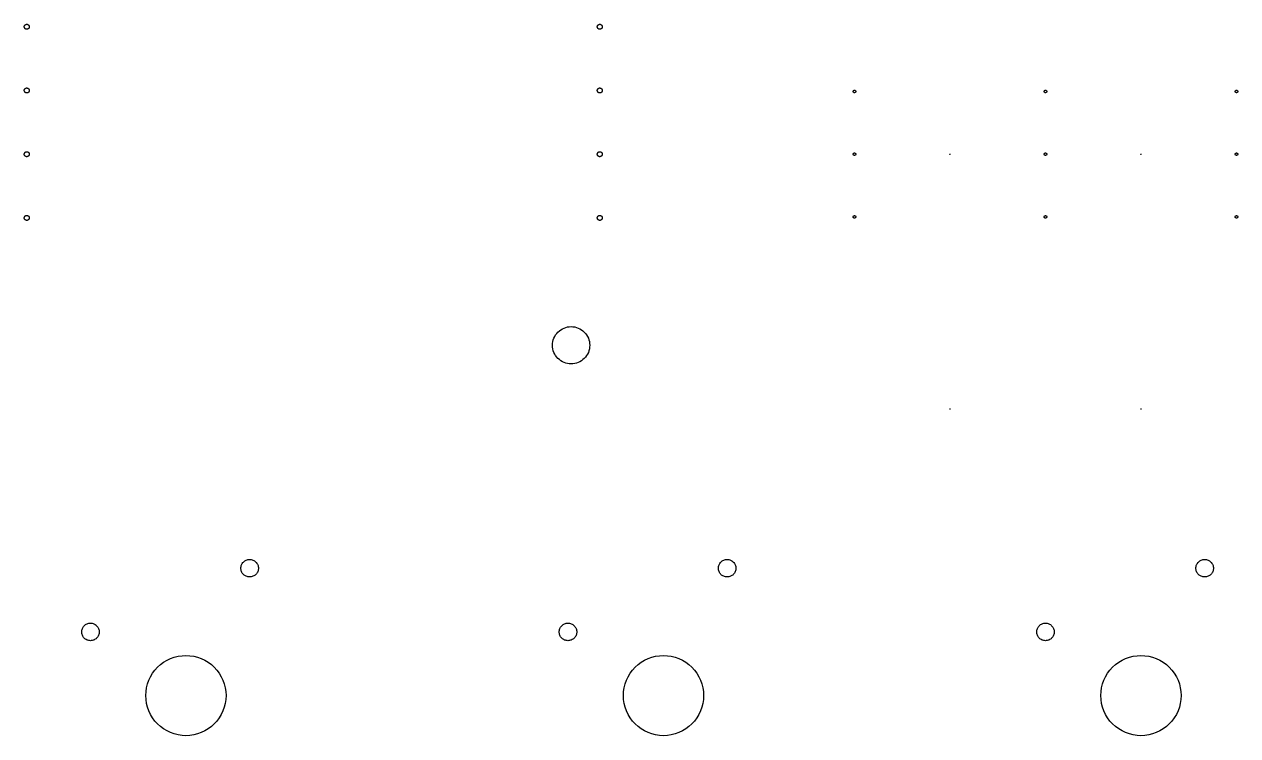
# Model space of a CAD drawing. Header units: metres. Extents: x 25 to 146, y 18 to 137.
# Drawn here: x 25.3 to 73.71, y 78.41 to 106.78 of the extents above; entities that cross this region are included whole.
import ezdxf

# ---------------------------------------------------------------- set-up
doc = ezdxf.new("R2010")
doc.units = ezdxf.units.M

msp = doc.modelspace()

# ---------------------------------------------------------------- linework, layer by layer
for points in [[(25.5, 106.68), (25.5, 106.67), (25.498, 106.66), (25.496, 106.651), (25.492, 106.642), (25.488, 106.633), (25.483, 106.624), (25.477, 106.617), (25.471, 106.609), (25.463, 106.603), (25.456, 106.597), (25.447, 106.592), (25.438, 106.588), (25.429, 106.584), (25.42, 106.582), (25.41, 106.58), (25.4, 106.58), (25.39, 106.58), (25.38, 106.582), (25.371, 106.584), (25.362, 106.588), (25.353, 106.592), (25.344, 106.597), (25.337, 106.603), (25.329, 106.609), (25.323, 106.617), (25.317, 106.624), (25.312, 106.633), (25.308, 106.642), (25.304, 106.651), (25.302, 106.66), (25.3, 106.67), (25.3, 106.68), (25.3, 106.69), (25.302, 106.7), (25.304, 106.709), (25.308, 106.718), (25.312, 106.727), (25.317, 106.736), (25.323, 106.743), (25.329, 106.751), (25.337, 106.757), (25.344, 106.763), (25.353, 106.768), (25.362, 106.772), (25.371, 106.776), (25.38, 106.778), (25.39, 106.78), (25.4, 106.78), (25.41, 106.78), (25.42, 106.778), (25.429, 106.776), (25.438, 106.772), (25.447, 106.768), (25.456, 106.763), (25.463, 106.757), (25.471, 106.751), (25.477, 106.743), (25.483, 106.736), (25.488, 106.727), (25.492, 106.718), (25.496, 106.709), (25.498, 106.7), (25.5, 106.69), (25.5, 106.68)], [(48.36, 106.68), (48.36, 106.67), (48.358, 106.66), (48.356, 106.651), (48.352, 106.642), (48.348, 106.633), (48.343, 106.624), (48.337, 106.617), (48.331, 106.609), (48.323, 106.603), (48.316, 106.597), (48.307, 106.592), (48.298, 106.588), (48.289, 106.584), (48.28, 106.582), (48.27, 106.58), (48.26, 106.58), (48.25, 106.58), (48.24, 106.582), (48.231, 106.584), (48.222, 106.588), (48.213, 106.592), (48.204, 106.597), (48.197, 106.603), (48.189, 106.609), (48.183, 106.617), (48.177, 106.624), (48.172, 106.633), (48.168, 106.642), (48.164, 106.651), (48.162, 106.66), (48.16, 106.67), (48.16, 106.68), (48.16, 106.69), (48.162, 106.7), (48.164, 106.709), (48.168, 106.718), (48.172, 106.727), (48.177, 106.736), (48.183, 106.743), (48.189, 106.751), (48.197, 106.757), (48.204, 106.763), (48.213, 106.768), (48.222, 106.772), (48.231, 106.776), (48.24, 106.778), (48.25, 106.78), (48.26, 106.78), (48.27, 106.78), (48.28, 106.778), (48.289, 106.776), (48.298, 106.772), (48.307, 106.768), (48.316, 106.763), (48.323, 106.757), (48.331, 106.751), (48.337, 106.743), (48.343, 106.736), (48.348, 106.727), (48.352, 106.718), (48.356, 106.709), (48.358, 106.7), (48.36, 106.69), (48.36, 106.68)], [(25.5, 104.14), (25.5, 104.13), (25.498, 104.12), (25.496, 104.111), (25.492, 104.102), (25.488, 104.093), (25.483, 104.084), (25.477, 104.077), (25.471, 104.069), (25.463, 104.063), (25.456, 104.057), (25.447, 104.052), (25.438, 104.048), (25.429, 104.044), (25.42, 104.042), (25.41, 104.04), (25.4, 104.04), (25.39, 104.04), (25.38, 104.042), (25.371, 104.044), (25.362, 104.048), (25.353, 104.052), (25.344, 104.057), (25.337, 104.063), (25.329, 104.069), (25.323, 104.077), (25.317, 104.084), (25.312, 104.093), (25.308, 104.102), (25.304, 104.111), (25.302, 104.12), (25.3, 104.13), (25.3, 104.14), (25.3, 104.15), (25.302, 104.16), (25.304, 104.169), (25.308, 104.178), (25.312, 104.187), (25.317, 104.196), (25.323, 104.203), (25.329, 104.211), (25.337, 104.217), (25.344, 104.223), (25.353, 104.228), (25.362, 104.232), (25.371, 104.236), (25.38, 104.238), (25.39, 104.24), (25.4, 104.24), (25.41, 104.24), (25.42, 104.238), (25.429, 104.236), (25.438, 104.232), (25.447, 104.228), (25.456, 104.223), (25.463, 104.217), (25.471, 104.211), (25.477, 104.203), (25.483, 104.196), (25.488, 104.187), (25.492, 104.178), (25.496, 104.169), (25.498, 104.16), (25.5, 104.15), (25.5, 104.14)], [(48.36, 104.14), (48.36, 104.13), (48.358, 104.12), (48.356, 104.111), (48.352, 104.102), (48.348, 104.093), (48.343, 104.084), (48.337, 104.077), (48.331, 104.069), (48.323, 104.063), (48.316, 104.057), (48.307, 104.052), (48.298, 104.048), (48.289, 104.044), (48.28, 104.042), (48.27, 104.04), (48.26, 104.04), (48.25, 104.04), (48.24, 104.042), (48.231, 104.044), (48.222, 104.048), (48.213, 104.052), (48.204, 104.057), (48.197, 104.063), (48.189, 104.069), (48.183, 104.077), (48.177, 104.084), (48.172, 104.093), (48.168, 104.102), (48.164, 104.111), (48.162, 104.12), (48.16, 104.13), (48.16, 104.14), (48.16, 104.15), (48.162, 104.16), (48.164, 104.169), (48.168, 104.178), (48.172, 104.187), (48.177, 104.196), (48.183, 104.203), (48.189, 104.211), (48.197, 104.217), (48.204, 104.223), (48.213, 104.228), (48.222, 104.232), (48.231, 104.236), (48.24, 104.238), (48.25, 104.24), (48.26, 104.24), (48.27, 104.24), (48.28, 104.238), (48.289, 104.236), (48.298, 104.232), (48.307, 104.228), (48.316, 104.223), (48.323, 104.217), (48.331, 104.211), (48.337, 104.203), (48.343, 104.196), (48.348, 104.187), (48.352, 104.178), (48.356, 104.169), (48.358, 104.16), (48.36, 104.15), (48.36, 104.14)], [(58.47, 104.1), (58.47, 104.095), (58.469, 104.09), (58.468, 104.085), (58.466, 104.081), (58.464, 104.076), (58.462, 104.072), (58.459, 104.068), (58.455, 104.065), (58.452, 104.061), (58.448, 104.058), (58.444, 104.056), (58.439, 104.054), (58.435, 104.052), (58.43, 104.051), (58.425, 104.05), (58.42, 104.05), (58.415, 104.05), (58.41, 104.051), (58.405, 104.052), (58.401, 104.054), (58.396, 104.056), (58.392, 104.058), (58.388, 104.061), (58.385, 104.065), (58.381, 104.068), (58.378, 104.072), (58.376, 104.076), (58.374, 104.081), (58.372, 104.085), (58.371, 104.09), (58.37, 104.095), (58.37, 104.1), (58.37, 104.105), (58.371, 104.11), (58.372, 104.115), (58.374, 104.119), (58.376, 104.124), (58.378, 104.128), (58.381, 104.132), (58.385, 104.135), (58.388, 104.139), (58.392, 104.142), (58.396, 104.144), (58.401, 104.146), (58.405, 104.148), (58.41, 104.149), (58.415, 104.15), (58.42, 104.15), (58.425, 104.15), (58.43, 104.149), (58.435, 104.148), (58.439, 104.146), (58.444, 104.144), (58.448, 104.142), (58.452, 104.139), (58.455, 104.135), (58.459, 104.132), (58.462, 104.128), (58.464, 104.124), (58.466, 104.119), (58.468, 104.115), (58.469, 104.11), (58.47, 104.105), (58.47, 104.1)], [(66.09, 104.1), (66.09, 104.095), (66.089, 104.09), (66.088, 104.085), (66.086, 104.081), (66.084, 104.076), (66.082, 104.072), (66.079, 104.068), (66.075, 104.065), (66.072, 104.061), (66.068, 104.058), (66.064, 104.056), (66.059, 104.054), (66.055, 104.052), (66.05, 104.051), (66.045, 104.05), (66.04, 104.05), (66.035, 104.05), (66.03, 104.051), (66.025, 104.052), (66.021, 104.054), (66.016, 104.056), (66.012, 104.058), (66.008, 104.061), (66.005, 104.065), (66.001, 104.068), (65.998, 104.072), (65.996, 104.076), (65.994, 104.081), (65.992, 104.085), (65.991, 104.09), (65.99, 104.095), (65.99, 104.1), (65.99, 104.105), (65.991, 104.11), (65.992, 104.115), (65.994, 104.119), (65.996, 104.124), (65.998, 104.128), (66.001, 104.132), (66.005, 104.135), (66.008, 104.139), (66.012, 104.142), (66.016, 104.144), (66.021, 104.146), (66.025, 104.148), (66.03, 104.149), (66.035, 104.15), (66.04, 104.15), (66.045, 104.15), (66.05, 104.149), (66.055, 104.148), (66.059, 104.146), (66.064, 104.144), (66.068, 104.142), (66.072, 104.139), (66.075, 104.135), (66.079, 104.132), (66.082, 104.128), (66.084, 104.124), (66.086, 104.119), (66.088, 104.115), (66.089, 104.11), (66.09, 104.105), (66.09, 104.1)], [(73.71, 104.1), (73.71, 104.095), (73.709, 104.09), (73.708, 104.085), (73.706, 104.081), (73.704, 104.076), (73.702, 104.072), (73.699, 104.068), (73.695, 104.065), (73.692, 104.061), (73.688, 104.058), (73.684, 104.056), (73.679, 104.054), (73.675, 104.052), (73.67, 104.051), (73.665, 104.05), (73.66, 104.05), (73.655, 104.05), (73.65, 104.051), (73.645, 104.052), (73.641, 104.054), (73.636, 104.056), (73.632, 104.058), (73.628, 104.061), (73.625, 104.065), (73.621, 104.068), (73.618, 104.072), (73.616, 104.076), (73.614, 104.081), (73.612, 104.085), (73.611, 104.09), (73.61, 104.095), (73.61, 104.1), (73.61, 104.105), (73.611, 104.11), (73.612, 104.115), (73.614, 104.119), (73.616, 104.124), (73.618, 104.128), (73.621, 104.132), (73.625, 104.135), (73.628, 104.139), (73.632, 104.142), (73.636, 104.144), (73.641, 104.146), (73.645, 104.148), (73.65, 104.149), (73.655, 104.15), (73.66, 104.15), (73.665, 104.15), (73.67, 104.149), (73.675, 104.148), (73.679, 104.146), (73.684, 104.144), (73.688, 104.142), (73.692, 104.139), (73.695, 104.135), (73.699, 104.132), (73.702, 104.128), (73.704, 104.124), (73.706, 104.119), (73.708, 104.115), (73.709, 104.11), (73.71, 104.105), (73.71, 104.1)], [(25.5, 101.6), (25.5, 101.59), (25.498, 101.58), (25.496, 101.571), (25.492, 101.562), (25.488, 101.553), (25.483, 101.544), (25.477, 101.537), (25.471, 101.529), (25.463, 101.523), (25.456, 101.517), (25.447, 101.512), (25.438, 101.508), (25.429, 101.504), (25.42, 101.502), (25.41, 101.5), (25.4, 101.5), (25.39, 101.5), (25.38, 101.502), (25.371, 101.504), (25.362, 101.508), (25.353, 101.512), (25.344, 101.517), (25.337, 101.523), (25.329, 101.529), (25.323, 101.537), (25.317, 101.544), (25.312, 101.553), (25.308, 101.562), (25.304, 101.571), (25.302, 101.58), (25.3, 101.59), (25.3, 101.6), (25.3, 101.61), (25.302, 101.62), (25.304, 101.629), (25.308, 101.638), (25.312, 101.647), (25.317, 101.656), (25.323, 101.663), (25.329, 101.671), (25.337, 101.677), (25.344, 101.683), (25.353, 101.688), (25.362, 101.692), (25.371, 101.696), (25.38, 101.698), (25.39, 101.7), (25.4, 101.7), (25.41, 101.7), (25.42, 101.698), (25.429, 101.696), (25.438, 101.692), (25.447, 101.688), (25.456, 101.683), (25.463, 101.677), (25.471, 101.671), (25.477, 101.663), (25.483, 101.656), (25.488, 101.647), (25.492, 101.638), (25.496, 101.629), (25.498, 101.62), (25.5, 101.61), (25.5, 101.6)], [(48.36, 101.6), (48.36, 101.59), (48.358, 101.58), (48.356, 101.571), (48.352, 101.562), (48.348, 101.553), (48.343, 101.544), (48.337, 101.537), (48.331, 101.529), (48.323, 101.523), (48.316, 101.517), (48.307, 101.512), (48.298, 101.508), (48.289, 101.504), (48.28, 101.502), (48.27, 101.5), (48.26, 101.5), (48.25, 101.5), (48.24, 101.502), (48.231, 101.504), (48.222, 101.508), (48.213, 101.512), (48.204, 101.517), (48.197, 101.523), (48.189, 101.529), (48.183, 101.537), (48.177, 101.544), (48.172, 101.553), (48.168, 101.562), (48.164, 101.571), (48.162, 101.58), (48.16, 101.59), (48.16, 101.6), (48.16, 101.61), (48.162, 101.62), (48.164, 101.629), (48.168, 101.638), (48.172, 101.647), (48.177, 101.656), (48.183, 101.663), (48.189, 101.671), (48.197, 101.677), (48.204, 101.683), (48.213, 101.688), (48.222, 101.692), (48.231, 101.696), (48.24, 101.698), (48.25, 101.7), (48.26, 101.7), (48.27, 101.7), (48.28, 101.698), (48.289, 101.696), (48.298, 101.692), (48.307, 101.688), (48.316, 101.683), (48.323, 101.677), (48.331, 101.671), (48.337, 101.663), (48.343, 101.656), (48.348, 101.647), (48.352, 101.638), (48.356, 101.629), (48.358, 101.62), (48.36, 101.61), (48.36, 101.6)], [(58.47, 101.6), (58.47, 101.595), (58.469, 101.59), (58.468, 101.585), (58.466, 101.581), (58.464, 101.576), (58.462, 101.572), (58.459, 101.568), (58.455, 101.565), (58.452, 101.561), (58.448, 101.558), (58.444, 101.556), (58.439, 101.554), (58.435, 101.552), (58.43, 101.551), (58.425, 101.55), (58.42, 101.55), (58.415, 101.55), (58.41, 101.551), (58.405, 101.552), (58.401, 101.554), (58.396, 101.556), (58.392, 101.558), (58.388, 101.561), (58.385, 101.565), (58.381, 101.568), (58.378, 101.572), (58.376, 101.576), (58.374, 101.581), (58.372, 101.585), (58.371, 101.59), (58.37, 101.595), (58.37, 101.6), (58.37, 101.605), (58.371, 101.61), (58.372, 101.615), (58.374, 101.619), (58.376, 101.624), (58.378, 101.628), (58.381, 101.632), (58.385, 101.635), (58.388, 101.639), (58.392, 101.642), (58.396, 101.644), (58.401, 101.646), (58.405, 101.648), (58.41, 101.649), (58.415, 101.65), (58.42, 101.65), (58.425, 101.65), (58.43, 101.649), (58.435, 101.648), (58.439, 101.646), (58.444, 101.644), (58.448, 101.642), (58.452, 101.639), (58.455, 101.635), (58.459, 101.632), (58.462, 101.628), (58.464, 101.624), (58.466, 101.619), (58.468, 101.615), (58.469, 101.61), (58.47, 101.605), (58.47, 101.6)], [(62.236, 101.6), (62.236, 101.599), (62.236, 101.599), (62.236, 101.598), (62.236, 101.598), (62.236, 101.597), (62.235, 101.596), (62.235, 101.596), (62.235, 101.595), (62.234, 101.595), (62.234, 101.595), (62.233, 101.594), (62.232, 101.594), (62.232, 101.594), (62.231, 101.594), (62.231, 101.594), (62.23, 101.593), (62.229, 101.594), (62.229, 101.594), (62.228, 101.594), (62.228, 101.594), (62.227, 101.594), (62.226, 101.595), (62.226, 101.595), (62.225, 101.595), (62.225, 101.596), (62.225, 101.596), (62.224, 101.597), (62.224, 101.598), (62.224, 101.598), (62.224, 101.599), (62.224, 101.599), (62.223, 101.6), (62.224, 101.601), (62.224, 101.601), (62.224, 101.602), (62.224, 101.602), (62.224, 101.603), (62.225, 101.604), (62.225, 101.604), (62.225, 101.605), (62.226, 101.605), (62.226, 101.605), (62.227, 101.606), (62.228, 101.606), (62.228, 101.606), (62.229, 101.606), (62.229, 101.606), (62.23, 101.606), (62.231, 101.606), (62.231, 101.606), (62.232, 101.606), (62.232, 101.606), (62.233, 101.606), (62.234, 101.605), (62.234, 101.605), (62.235, 101.605), (62.235, 101.604), (62.235, 101.604), (62.236, 101.603), (62.236, 101.602), (62.236, 101.602), (62.236, 101.601), (62.236, 101.601), (62.236, 101.6)], [(66.09, 101.6), (66.09, 101.595), (66.089, 101.59), (66.088, 101.585), (66.086, 101.581), (66.084, 101.576), (66.082, 101.572), (66.079, 101.568), (66.075, 101.565), (66.072, 101.561), (66.068, 101.558), (66.064, 101.556), (66.059, 101.554), (66.055, 101.552), (66.05, 101.551), (66.045, 101.55), (66.04, 101.55), (66.035, 101.55), (66.03, 101.551), (66.025, 101.552), (66.021, 101.554), (66.016, 101.556), (66.012, 101.558), (66.008, 101.561), (66.005, 101.565), (66.001, 101.568), (65.998, 101.572), (65.996, 101.576), (65.994, 101.581), (65.992, 101.585), (65.991, 101.59), (65.99, 101.595), (65.99, 101.6), (65.99, 101.605), (65.991, 101.61), (65.992, 101.615), (65.994, 101.619), (65.996, 101.624), (65.998, 101.628), (66.001, 101.632), (66.005, 101.635), (66.008, 101.639), (66.012, 101.642), (66.016, 101.644), (66.021, 101.646), (66.025, 101.648), (66.03, 101.649), (66.035, 101.65), (66.04, 101.65), (66.045, 101.65), (66.05, 101.649), (66.055, 101.648), (66.059, 101.646), (66.064, 101.644), (66.068, 101.642), (66.072, 101.639), (66.075, 101.635), (66.079, 101.632), (66.082, 101.628), (66.084, 101.624), (66.086, 101.619), (66.088, 101.615), (66.089, 101.61), (66.09, 101.605), (66.09, 101.6)], [(69.856, 101.6), (69.856, 101.599), (69.856, 101.599), (69.856, 101.598), (69.856, 101.598), (69.856, 101.597), (69.855, 101.596), (69.855, 101.596), (69.855, 101.595), (69.854, 101.595), (69.854, 101.595), (69.853, 101.594), (69.852, 101.594), (69.852, 101.594), (69.851, 101.594), (69.851, 101.594), (69.85, 101.593), (69.849, 101.594), (69.849, 101.594), (69.848, 101.594), (69.848, 101.594), (69.847, 101.594), (69.846, 101.595), (69.846, 101.595), (69.845, 101.595), (69.845, 101.596), (69.845, 101.596), (69.844, 101.597), (69.844, 101.598), (69.844, 101.598), (69.844, 101.599), (69.844, 101.599), (69.843, 101.6), (69.844, 101.601), (69.844, 101.601), (69.844, 101.602), (69.844, 101.602), (69.844, 101.603), (69.845, 101.604), (69.845, 101.604), (69.845, 101.605), (69.846, 101.605), (69.846, 101.605), (69.847, 101.606), (69.848, 101.606), (69.848, 101.606), (69.849, 101.606), (69.849, 101.606), (69.85, 101.606), (69.851, 101.606), (69.851, 101.606), (69.852, 101.606), (69.852, 101.606), (69.853, 101.606), (69.854, 101.605), (69.854, 101.605), (69.855, 101.605), (69.855, 101.604), (69.855, 101.604), (69.856, 101.603), (69.856, 101.602), (69.856, 101.602), (69.856, 101.601), (69.856, 101.601), (69.856, 101.6)], [(73.71, 101.6), (73.71, 101.595), (73.709, 101.59), (73.708, 101.585), (73.706, 101.581), (73.704, 101.576), (73.702, 101.572), (73.699, 101.568), (73.695, 101.565), (73.692, 101.561), (73.688, 101.558), (73.684, 101.556), (73.679, 101.554), (73.675, 101.552), (73.67, 101.551), (73.665, 101.55), (73.66, 101.55), (73.655, 101.55), (73.65, 101.551), (73.645, 101.552), (73.641, 101.554), (73.636, 101.556), (73.632, 101.558), (73.628, 101.561), (73.625, 101.565), (73.621, 101.568), (73.618, 101.572), (73.616, 101.576), (73.614, 101.581), (73.612, 101.585), (73.611, 101.59), (73.61, 101.595), (73.61, 101.6), (73.61, 101.605), (73.611, 101.61), (73.612, 101.615), (73.614, 101.619), (73.616, 101.624), (73.618, 101.628), (73.621, 101.632), (73.625, 101.635), (73.628, 101.639), (73.632, 101.642), (73.636, 101.644), (73.641, 101.646), (73.645, 101.648), (73.65, 101.649), (73.655, 101.65), (73.66, 101.65), (73.665, 101.65), (73.67, 101.649), (73.675, 101.648), (73.679, 101.646), (73.684, 101.644), (73.688, 101.642), (73.692, 101.639), (73.695, 101.635), (73.699, 101.632), (73.702, 101.628), (73.704, 101.624), (73.706, 101.619), (73.708, 101.615), (73.709, 101.61), (73.71, 101.605), (73.71, 101.6)], [(25.5, 99.06), (25.5, 99.05), (25.498, 99.04), (25.496, 99.031), (25.492, 99.022), (25.488, 99.013), (25.483, 99.004), (25.477, 98.997), (25.471, 98.989), (25.463, 98.983), (25.456, 98.977), (25.447, 98.972), (25.438, 98.968), (25.429, 98.964), (25.42, 98.962), (25.41, 98.96), (25.4, 98.96), (25.39, 98.96), (25.38, 98.962), (25.371, 98.964), (25.362, 98.968), (25.353, 98.972), (25.344, 98.977), (25.337, 98.983), (25.329, 98.989), (25.323, 98.997), (25.317, 99.004), (25.312, 99.013), (25.308, 99.022), (25.304, 99.031), (25.302, 99.04), (25.3, 99.05), (25.3, 99.06), (25.3, 99.07), (25.302, 99.08), (25.304, 99.089), (25.308, 99.098), (25.312, 99.107), (25.317, 99.116), (25.323, 99.123), (25.329, 99.131), (25.337, 99.137), (25.344, 99.143), (25.353, 99.148), (25.362, 99.152), (25.371, 99.156), (25.38, 99.158), (25.39, 99.16), (25.4, 99.16), (25.41, 99.16), (25.42, 99.158), (25.429, 99.156), (25.438, 99.152), (25.447, 99.148), (25.456, 99.143), (25.463, 99.137), (25.471, 99.131), (25.477, 99.123), (25.483, 99.116), (25.488, 99.107), (25.492, 99.098), (25.496, 99.089), (25.498, 99.08), (25.5, 99.07), (25.5, 99.06)], [(48.36, 99.06), (48.36, 99.05), (48.358, 99.04), (48.356, 99.031), (48.352, 99.022), (48.348, 99.013), (48.343, 99.004), (48.337, 98.997), (48.331, 98.989), (48.323, 98.983), (48.316, 98.977), (48.307, 98.972), (48.298, 98.968), (48.289, 98.964), (48.28, 98.962), (48.27, 98.96), (48.26, 98.96), (48.25, 98.96), (48.24, 98.962), (48.231, 98.964), (48.222, 98.968), (48.213, 98.972), (48.204, 98.977), (48.197, 98.983), (48.189, 98.989), (48.183, 98.997), (48.177, 99.004), (48.172, 99.013), (48.168, 99.022), (48.164, 99.031), (48.162, 99.04), (48.16, 99.05), (48.16, 99.06), (48.16, 99.07), (48.162, 99.08), (48.164, 99.089), (48.168, 99.098), (48.172, 99.107), (48.177, 99.116), (48.183, 99.123), (48.189, 99.131), (48.197, 99.137), (48.204, 99.143), (48.213, 99.148), (48.222, 99.152), (48.231, 99.156), (48.24, 99.158), (48.25, 99.16), (48.26, 99.16), (48.27, 99.16), (48.28, 99.158), (48.289, 99.156), (48.298, 99.152), (48.307, 99.148), (48.316, 99.143), (48.323, 99.137), (48.331, 99.131), (48.337, 99.123), (48.343, 99.116), (48.348, 99.107), (48.352, 99.098), (48.356, 99.089), (48.358, 99.08), (48.36, 99.07), (48.36, 99.06)], [(58.47, 99.1), (58.47, 99.095), (58.469, 99.09), (58.468, 99.085), (58.466, 99.081), (58.464, 99.076), (58.462, 99.072), (58.459, 99.068), (58.455, 99.065), (58.452, 99.061), (58.448, 99.058), (58.444, 99.056), (58.439, 99.054), (58.435, 99.052), (58.43, 99.051), (58.425, 99.05), (58.42, 99.05), (58.415, 99.05), (58.41, 99.051), (58.405, 99.052), (58.401, 99.054), (58.396, 99.056), (58.392, 99.058), (58.388, 99.061), (58.385, 99.065), (58.381, 99.068), (58.378, 99.072), (58.376, 99.076), (58.374, 99.081), (58.372, 99.085), (58.371, 99.09), (58.37, 99.095), (58.37, 99.1), (58.37, 99.105), (58.371, 99.11), (58.372, 99.115), (58.374, 99.119), (58.376, 99.124), (58.378, 99.128), (58.381, 99.132), (58.385, 99.135), (58.388, 99.139), (58.392, 99.142), (58.396, 99.144), (58.401, 99.146), (58.405, 99.148), (58.41, 99.149), (58.415, 99.15), (58.42, 99.15), (58.425, 99.15), (58.43, 99.149), (58.435, 99.148), (58.439, 99.146), (58.444, 99.144), (58.448, 99.142), (58.452, 99.139), (58.455, 99.135), (58.459, 99.132), (58.462, 99.128), (58.464, 99.124), (58.466, 99.119), (58.468, 99.115), (58.469, 99.11), (58.47, 99.105), (58.47, 99.1)], [(66.09, 99.1), (66.09, 99.095), (66.089, 99.09), (66.088, 99.085), (66.086, 99.081), (66.084, 99.076), (66.082, 99.072), (66.079, 99.068), (66.075, 99.065), (66.072, 99.061), (66.068, 99.058), (66.064, 99.056), (66.059, 99.054), (66.055, 99.052), (66.05, 99.051), (66.045, 99.05), (66.04, 99.05), (66.035, 99.05), (66.03, 99.051), (66.025, 99.052), (66.021, 99.054), (66.016, 99.056), (66.012, 99.058), (66.008, 99.061), (66.005, 99.065), (66.001, 99.068), (65.998, 99.072), (65.996, 99.076), (65.994, 99.081), (65.992, 99.085), (65.991, 99.09), (65.99, 99.095), (65.99, 99.1), (65.99, 99.105), (65.991, 99.11), (65.992, 99.115), (65.994, 99.119), (65.996, 99.124), (65.998, 99.128), (66.001, 99.132), (66.005, 99.135), (66.008, 99.139), (66.012, 99.142), (66.016, 99.144), (66.021, 99.146), (66.025, 99.148), (66.03, 99.149), (66.035, 99.15), (66.04, 99.15), (66.045, 99.15), (66.05, 99.149), (66.055, 99.148), (66.059, 99.146), (66.064, 99.144), (66.068, 99.142), (66.072, 99.139), (66.075, 99.135), (66.079, 99.132), (66.082, 99.128), (66.084, 99.124), (66.086, 99.119), (66.088, 99.115), (66.089, 99.11), (66.09, 99.105), (66.09, 99.1)], [(73.71, 99.1), (73.71, 99.095), (73.709, 99.09), (73.708, 99.085), (73.706, 99.081), (73.704, 99.076), (73.702, 99.072), (73.699, 99.068), (73.695, 99.065), (73.692, 99.061), (73.688, 99.058), (73.684, 99.056), (73.679, 99.054), (73.675, 99.052), (73.67, 99.051), (73.665, 99.05), (73.66, 99.05), (73.655, 99.05), (73.65, 99.051), (73.645, 99.052), (73.641, 99.054), (73.636, 99.056), (73.632, 99.058), (73.628, 99.061), (73.625, 99.065), (73.621, 99.068), (73.618, 99.072), (73.616, 99.076), (73.614, 99.081), (73.612, 99.085), (73.611, 99.09), (73.61, 99.095), (73.61, 99.1), (73.61, 99.105), (73.611, 99.11), (73.612, 99.115), (73.614, 99.119), (73.616, 99.124), (73.618, 99.128), (73.621, 99.132), (73.625, 99.135), (73.628, 99.139), (73.632, 99.142), (73.636, 99.144), (73.641, 99.146), (73.645, 99.148), (73.65, 99.149), (73.655, 99.15), (73.66, 99.15), (73.665, 99.15), (73.67, 99.149), (73.675, 99.148), (73.679, 99.146), (73.684, 99.144), (73.688, 99.142), (73.692, 99.139), (73.695, 99.135), (73.699, 99.132), (73.702, 99.128), (73.704, 99.124), (73.706, 99.119), (73.708, 99.115), (73.709, 99.11), (73.71, 99.105), (73.71, 99.1)], [(47.86, 93.98), (47.856, 93.907), (47.846, 93.835), (47.828, 93.764), (47.803, 93.696), (47.772, 93.63), (47.735, 93.567), (47.691, 93.509), (47.642, 93.455), (47.588, 93.406), (47.53, 93.362), (47.467, 93.325), (47.401, 93.294), (47.333, 93.269), (47.262, 93.251), (47.19, 93.241), (47.117, 93.237), (47.044, 93.241), (46.972, 93.251), (46.901, 93.269), (46.833, 93.294), (46.767, 93.325), (46.704, 93.362), (46.646, 93.406), (46.592, 93.455), (46.543, 93.509), (46.499, 93.567), (46.462, 93.63), (46.431, 93.696), (46.406, 93.764), (46.388, 93.835), (46.378, 93.907), (46.374, 93.98), (46.378, 94.053), (46.388, 94.125), (46.406, 94.196), (46.431, 94.264), (46.462, 94.33), (46.499, 94.393), (46.543, 94.451), (46.592, 94.505), (46.646, 94.554), (46.704, 94.598), (46.767, 94.635), (46.833, 94.666), (46.901, 94.691), (46.972, 94.709), (47.044, 94.719), (47.117, 94.723), (47.19, 94.719), (47.262, 94.709), (47.333, 94.691), (47.401, 94.666), (47.467, 94.635), (47.53, 94.598), (47.588, 94.554), (47.642, 94.505), (47.691, 94.451), (47.735, 94.393), (47.772, 94.33), (47.803, 94.264), (47.828, 94.196), (47.846, 94.125), (47.856, 94.053), (47.86, 93.98)], [(62.236, 91.44), (62.236, 91.439), (62.236, 91.439), (62.236, 91.438), (62.236, 91.438), (62.236, 91.437), (62.235, 91.436), (62.235, 91.436), (62.235, 91.435), (62.234, 91.435), (62.234, 91.435), (62.233, 91.434), (62.232, 91.434), (62.232, 91.434), (62.231, 91.434), (62.231, 91.434), (62.23, 91.433), (62.229, 91.434), (62.229, 91.434), (62.228, 91.434), (62.228, 91.434), (62.227, 91.434), (62.226, 91.435), (62.226, 91.435), (62.225, 91.435), (62.225, 91.436), (62.225, 91.436), (62.224, 91.437), (62.224, 91.438), (62.224, 91.438), (62.224, 91.439), (62.224, 91.439), (62.223, 91.44), (62.224, 91.441), (62.224, 91.441), (62.224, 91.442), (62.224, 91.442), (62.224, 91.443), (62.225, 91.444), (62.225, 91.444), (62.225, 91.445), (62.226, 91.445), (62.226, 91.445), (62.227, 91.446), (62.228, 91.446), (62.228, 91.446), (62.229, 91.446), (62.229, 91.446), (62.23, 91.447), (62.231, 91.446), (62.231, 91.446), (62.232, 91.446), (62.232, 91.446), (62.233, 91.446), (62.234, 91.445), (62.234, 91.445), (62.235, 91.445), (62.235, 91.444), (62.235, 91.444), (62.236, 91.443), (62.236, 91.442), (62.236, 91.442), (62.236, 91.441), (62.236, 91.441), (62.236, 91.44)], [(69.856, 91.44), (69.856, 91.439), (69.856, 91.439), (69.856, 91.438), (69.856, 91.438), (69.856, 91.437), (69.855, 91.436), (69.855, 91.436), (69.855, 91.435), (69.854, 91.435), (69.854, 91.435), (69.853, 91.434), (69.852, 91.434), (69.852, 91.434), (69.851, 91.434), (69.851, 91.434), (69.85, 91.433), (69.849, 91.434), (69.849, 91.434), (69.848, 91.434), (69.848, 91.434), (69.847, 91.434), (69.846, 91.435), (69.846, 91.435), (69.845, 91.435), (69.845, 91.436), (69.845, 91.436), (69.844, 91.437), (69.844, 91.438), (69.844, 91.438), (69.844, 91.439), (69.844, 91.439), (69.843, 91.44), (69.844, 91.441), (69.844, 91.441), (69.844, 91.442), (69.844, 91.442), (69.844, 91.443), (69.845, 91.444), (69.845, 91.444), (69.845, 91.445), (69.846, 91.445), (69.846, 91.445), (69.847, 91.446), (69.848, 91.446), (69.848, 91.446), (69.849, 91.446), (69.849, 91.446), (69.85, 91.447), (69.851, 91.446), (69.851, 91.446), (69.852, 91.446), (69.852, 91.446), (69.853, 91.446), (69.854, 91.445), (69.854, 91.445), (69.855, 91.445), (69.855, 91.444), (69.855, 91.444), (69.856, 91.443), (69.856, 91.442), (69.856, 91.442), (69.856, 91.441), (69.856, 91.441), (69.856, 91.44)], [(34.64, 85.09), (34.638, 85.056), (34.633, 85.022), (34.625, 84.988), (34.613, 84.956), (34.599, 84.925), (34.581, 84.896), (34.561, 84.868), (34.537, 84.843), (34.512, 84.819), (34.484, 84.799), (34.455, 84.781), (34.424, 84.767), (34.392, 84.755), (34.358, 84.747), (34.324, 84.742), (34.29, 84.74), (34.256, 84.742), (34.222, 84.747), (34.188, 84.755), (34.156, 84.767), (34.125, 84.781), (34.096, 84.799), (34.068, 84.819), (34.043, 84.843), (34.019, 84.868), (33.999, 84.896), (33.981, 84.925), (33.967, 84.956), (33.955, 84.988), (33.947, 85.022), (33.942, 85.056), (33.94, 85.09), (33.942, 85.124), (33.947, 85.158), (33.955, 85.192), (33.967, 85.224), (33.981, 85.255), (33.999, 85.284), (34.019, 85.312), (34.043, 85.337), (34.068, 85.361), (34.096, 85.381), (34.125, 85.399), (34.156, 85.413), (34.188, 85.425), (34.222, 85.433), (34.256, 85.438), (34.29, 85.44), (34.324, 85.438), (34.358, 85.433), (34.392, 85.425), (34.424, 85.413), (34.455, 85.399), (34.484, 85.381), (34.512, 85.361), (34.537, 85.337), (34.561, 85.312), (34.581, 85.284), (34.599, 85.255), (34.613, 85.224), (34.625, 85.192), (34.633, 85.158), (34.638, 85.124), (34.64, 85.09)], [(53.69, 85.09), (53.688, 85.056), (53.683, 85.022), (53.675, 84.988), (53.663, 84.956), (53.649, 84.925), (53.631, 84.896), (53.611, 84.868), (53.587, 84.843), (53.562, 84.819), (53.534, 84.799), (53.505, 84.781), (53.474, 84.767), (53.442, 84.755), (53.408, 84.747), (53.374, 84.742), (53.34, 84.74), (53.306, 84.742), (53.272, 84.747), (53.238, 84.755), (53.206, 84.767), (53.175, 84.781), (53.146, 84.799), (53.118, 84.819), (53.093, 84.843), (53.069, 84.868), (53.049, 84.896), (53.031, 84.925), (53.017, 84.956), (53.005, 84.988), (52.997, 85.022), (52.992, 85.056), (52.99, 85.09), (52.992, 85.124), (52.997, 85.158), (53.005, 85.192), (53.017, 85.224), (53.031, 85.255), (53.049, 85.284), (53.069, 85.312), (53.093, 85.337), (53.118, 85.361), (53.146, 85.381), (53.175, 85.399), (53.206, 85.413), (53.238, 85.425), (53.272, 85.433), (53.306, 85.438), (53.34, 85.44), (53.374, 85.438), (53.408, 85.433), (53.442, 85.425), (53.474, 85.413), (53.505, 85.399), (53.534, 85.381), (53.562, 85.361), (53.587, 85.337), (53.611, 85.312), (53.631, 85.284), (53.649, 85.255), (53.663, 85.224), (53.675, 85.192), (53.683, 85.158), (53.688, 85.124), (53.69, 85.09)], [(72.74, 85.09), (72.738, 85.056), (72.733, 85.022), (72.725, 84.988), (72.713, 84.956), (72.699, 84.925), (72.681, 84.896), (72.661, 84.868), (72.637, 84.843), (72.612, 84.819), (72.584, 84.799), (72.555, 84.781), (72.524, 84.767), (72.492, 84.755), (72.458, 84.747), (72.424, 84.742), (72.39, 84.74), (72.356, 84.742), (72.322, 84.747), (72.288, 84.755), (72.256, 84.767), (72.225, 84.781), (72.196, 84.799), (72.168, 84.819), (72.143, 84.843), (72.119, 84.868), (72.099, 84.896), (72.081, 84.925), (72.067, 84.956), (72.055, 84.988), (72.047, 85.022), (72.042, 85.056), (72.04, 85.09), (72.042, 85.124), (72.047, 85.158), (72.055, 85.192), (72.067, 85.224), (72.081, 85.255), (72.099, 85.284), (72.119, 85.312), (72.143, 85.337), (72.168, 85.361), (72.196, 85.381), (72.225, 85.399), (72.256, 85.413), (72.288, 85.425), (72.322, 85.433), (72.356, 85.438), (72.39, 85.44), (72.424, 85.438), (72.458, 85.433), (72.492, 85.425), (72.524, 85.413), (72.555, 85.399), (72.584, 85.381), (72.612, 85.361), (72.637, 85.337), (72.661, 85.312), (72.681, 85.284), (72.699, 85.255), (72.713, 85.224), (72.725, 85.192), (72.733, 85.158), (72.738, 85.124), (72.74, 85.09)], [(28.29, 82.55), (28.288, 82.516), (28.283, 82.482), (28.275, 82.448), (28.263, 82.416), (28.249, 82.385), (28.231, 82.356), (28.211, 82.328), (28.187, 82.303), (28.162, 82.279), (28.134, 82.259), (28.105, 82.241), (28.074, 82.227), (28.042, 82.215), (28.008, 82.207), (27.974, 82.202), (27.94, 82.2), (27.906, 82.202), (27.872, 82.207), (27.838, 82.215), (27.806, 82.227), (27.775, 82.241), (27.746, 82.259), (27.718, 82.279), (27.693, 82.303), (27.669, 82.328), (27.649, 82.356), (27.631, 82.385), (27.617, 82.416), (27.605, 82.448), (27.597, 82.482), (27.592, 82.516), (27.59, 82.55), (27.592, 82.584), (27.597, 82.618), (27.605, 82.652), (27.617, 82.684), (27.631, 82.715), (27.649, 82.744), (27.669, 82.772), (27.693, 82.797), (27.718, 82.821), (27.746, 82.841), (27.775, 82.859), (27.806, 82.873), (27.838, 82.885), (27.872, 82.893), (27.906, 82.898), (27.94, 82.9), (27.974, 82.898), (28.008, 82.893), (28.042, 82.885), (28.074, 82.873), (28.105, 82.859), (28.134, 82.841), (28.162, 82.821), (28.187, 82.797), (28.211, 82.772), (28.231, 82.744), (28.249, 82.715), (28.263, 82.684), (28.275, 82.652), (28.283, 82.618), (28.288, 82.584), (28.29, 82.55)], [(47.34, 82.55), (47.338, 82.516), (47.333, 82.482), (47.325, 82.448), (47.313, 82.416), (47.299, 82.385), (47.281, 82.356), (47.261, 82.328), (47.237, 82.303), (47.212, 82.279), (47.184, 82.259), (47.155, 82.241), (47.124, 82.227), (47.092, 82.215), (47.058, 82.207), (47.024, 82.202), (46.99, 82.2), (46.956, 82.202), (46.922, 82.207), (46.888, 82.215), (46.856, 82.227), (46.825, 82.241), (46.796, 82.259), (46.768, 82.279), (46.743, 82.303), (46.719, 82.328), (46.699, 82.356), (46.681, 82.385), (46.667, 82.416), (46.655, 82.448), (46.647, 82.482), (46.642, 82.516), (46.64, 82.55), (46.642, 82.584), (46.647, 82.618), (46.655, 82.652), (46.667, 82.684), (46.681, 82.715), (46.699, 82.744), (46.719, 82.772), (46.743, 82.797), (46.768, 82.821), (46.796, 82.841), (46.825, 82.859), (46.856, 82.873), (46.888, 82.885), (46.922, 82.893), (46.956, 82.898), (46.99, 82.9), (47.024, 82.898), (47.058, 82.893), (47.092, 82.885), (47.124, 82.873), (47.155, 82.859), (47.184, 82.841), (47.212, 82.821), (47.237, 82.797), (47.261, 82.772), (47.281, 82.744), (47.299, 82.715), (47.313, 82.684), (47.325, 82.652), (47.333, 82.618), (47.338, 82.584), (47.34, 82.55)], [(66.39, 82.55), (66.388, 82.516), (66.383, 82.482), (66.375, 82.448), (66.363, 82.416), (66.349, 82.385), (66.331, 82.356), (66.311, 82.328), (66.287, 82.303), (66.262, 82.279), (66.234, 82.259), (66.205, 82.241), (66.174, 82.227), (66.142, 82.215), (66.108, 82.207), (66.074, 82.202), (66.04, 82.2), (66.006, 82.202), (65.972, 82.207), (65.938, 82.215), (65.906, 82.227), (65.875, 82.241), (65.846, 82.259), (65.818, 82.279), (65.793, 82.303), (65.769, 82.328), (65.749, 82.356), (65.731, 82.385), (65.717, 82.416), (65.705, 82.448), (65.697, 82.482), (65.692, 82.516), (65.69, 82.55), (65.692, 82.584), (65.697, 82.618), (65.705, 82.652), (65.717, 82.684), (65.731, 82.715), (65.749, 82.744), (65.769, 82.772), (65.793, 82.797), (65.818, 82.821), (65.846, 82.841), (65.875, 82.859), (65.906, 82.873), (65.938, 82.885), (65.972, 82.893), (66.006, 82.898), (66.04, 82.9), (66.074, 82.898), (66.108, 82.893), (66.142, 82.885), (66.174, 82.873), (66.205, 82.859), (66.234, 82.841), (66.262, 82.821), (66.287, 82.797), (66.311, 82.772), (66.331, 82.744), (66.349, 82.715), (66.363, 82.684), (66.375, 82.652), (66.383, 82.618), (66.388, 82.584), (66.39, 82.55)], [(33.35, 80.01), (33.342, 79.853), (33.319, 79.698), (33.281, 79.546), (33.228, 79.398), (33.161, 79.256), (33.08, 79.121), (32.987, 78.995), (32.881, 78.879), (32.765, 78.773), (32.639, 78.68), (32.504, 78.599), (32.362, 78.532), (32.214, 78.479), (32.062, 78.441), (31.907, 78.418), (31.75, 78.41), (31.593, 78.418), (31.438, 78.441), (31.286, 78.479), (31.138, 78.532), (30.996, 78.599), (30.861, 78.68), (30.735, 78.773), (30.619, 78.879), (30.513, 78.995), (30.42, 79.121), (30.339, 79.256), (30.272, 79.398), (30.219, 79.546), (30.181, 79.698), (30.158, 79.853), (30.15, 80.01), (30.158, 80.167), (30.181, 80.322), (30.219, 80.474), (30.272, 80.622), (30.339, 80.764), (30.42, 80.899), (30.513, 81.025), (30.619, 81.141), (30.735, 81.247), (30.861, 81.34), (30.996, 81.421), (31.138, 81.488), (31.286, 81.541), (31.438, 81.579), (31.593, 81.602), (31.75, 81.61), (31.907, 81.602), (32.062, 81.579), (32.214, 81.541), (32.362, 81.488), (32.504, 81.421), (32.639, 81.34), (32.765, 81.247), (32.881, 81.141), (32.987, 81.025), (33.08, 80.899), (33.161, 80.764), (33.228, 80.622), (33.281, 80.474), (33.319, 80.322), (33.342, 80.167), (33.35, 80.01)], [(52.4, 80.01), (52.392, 79.853), (52.369, 79.698), (52.331, 79.546), (52.278, 79.398), (52.211, 79.256), (52.13, 79.121), (52.037, 78.995), (51.931, 78.879), (51.815, 78.773), (51.689, 78.68), (51.554, 78.599), (51.412, 78.532), (51.264, 78.479), (51.112, 78.441), (50.957, 78.418), (50.8, 78.41), (50.643, 78.418), (50.488, 78.441), (50.336, 78.479), (50.188, 78.532), (50.046, 78.599), (49.911, 78.68), (49.785, 78.773), (49.669, 78.879), (49.563, 78.995), (49.47, 79.121), (49.389, 79.256), (49.322, 79.398), (49.269, 79.546), (49.231, 79.698), (49.208, 79.853), (49.2, 80.01), (49.208, 80.167), (49.231, 80.322), (49.269, 80.474), (49.322, 80.622), (49.389, 80.764), (49.47, 80.899), (49.563, 81.025), (49.669, 81.141), (49.785, 81.247), (49.911, 81.34), (50.046, 81.421), (50.188, 81.488), (50.336, 81.541), (50.488, 81.579), (50.643, 81.602), (50.8, 81.61), (50.957, 81.602), (51.112, 81.579), (51.264, 81.541), (51.412, 81.488), (51.554, 81.421), (51.689, 81.34), (51.815, 81.247), (51.931, 81.141), (52.037, 81.025), (52.13, 80.899), (52.211, 80.764), (52.278, 80.622), (52.331, 80.474), (52.369, 80.322), (52.392, 80.167), (52.4, 80.01)], [(71.45, 80.01), (71.442, 79.853), (71.419, 79.698), (71.381, 79.546), (71.328, 79.398), (71.261, 79.256), (71.18, 79.121), (71.087, 78.995), (70.981, 78.879), (70.865, 78.773), (70.739, 78.68), (70.604, 78.599), (70.462, 78.532), (70.314, 78.479), (70.162, 78.441), (70.007, 78.418), (69.85, 78.41), (69.693, 78.418), (69.538, 78.441), (69.386, 78.479), (69.238, 78.532), (69.096, 78.599), (68.961, 78.68), (68.835, 78.773), (68.719, 78.879), (68.613, 78.995), (68.52, 79.121), (68.439, 79.256), (68.372, 79.398), (68.319, 79.546), (68.281, 79.698), (68.258, 79.853), (68.25, 80.01), (68.258, 80.167), (68.281, 80.322), (68.319, 80.474), (68.372, 80.622), (68.439, 80.764), (68.52, 80.899), (68.613, 81.025), (68.719, 81.141), (68.835, 81.247), (68.961, 81.34), (69.096, 81.421), (69.238, 81.488), (69.386, 81.541), (69.538, 81.579), (69.693, 81.602), (69.85, 81.61), (70.007, 81.602), (70.162, 81.579), (70.314, 81.541), (70.462, 81.488), (70.604, 81.421), (70.739, 81.34), (70.865, 81.247), (70.981, 81.141), (71.087, 81.025), (71.18, 80.899), (71.261, 80.764), (71.328, 80.622), (71.381, 80.474), (71.419, 80.322), (71.442, 80.167), (71.45, 80.01)]]:
    msp.add_lwpolyline(points)

doc.saveas('drawing.dxf')
